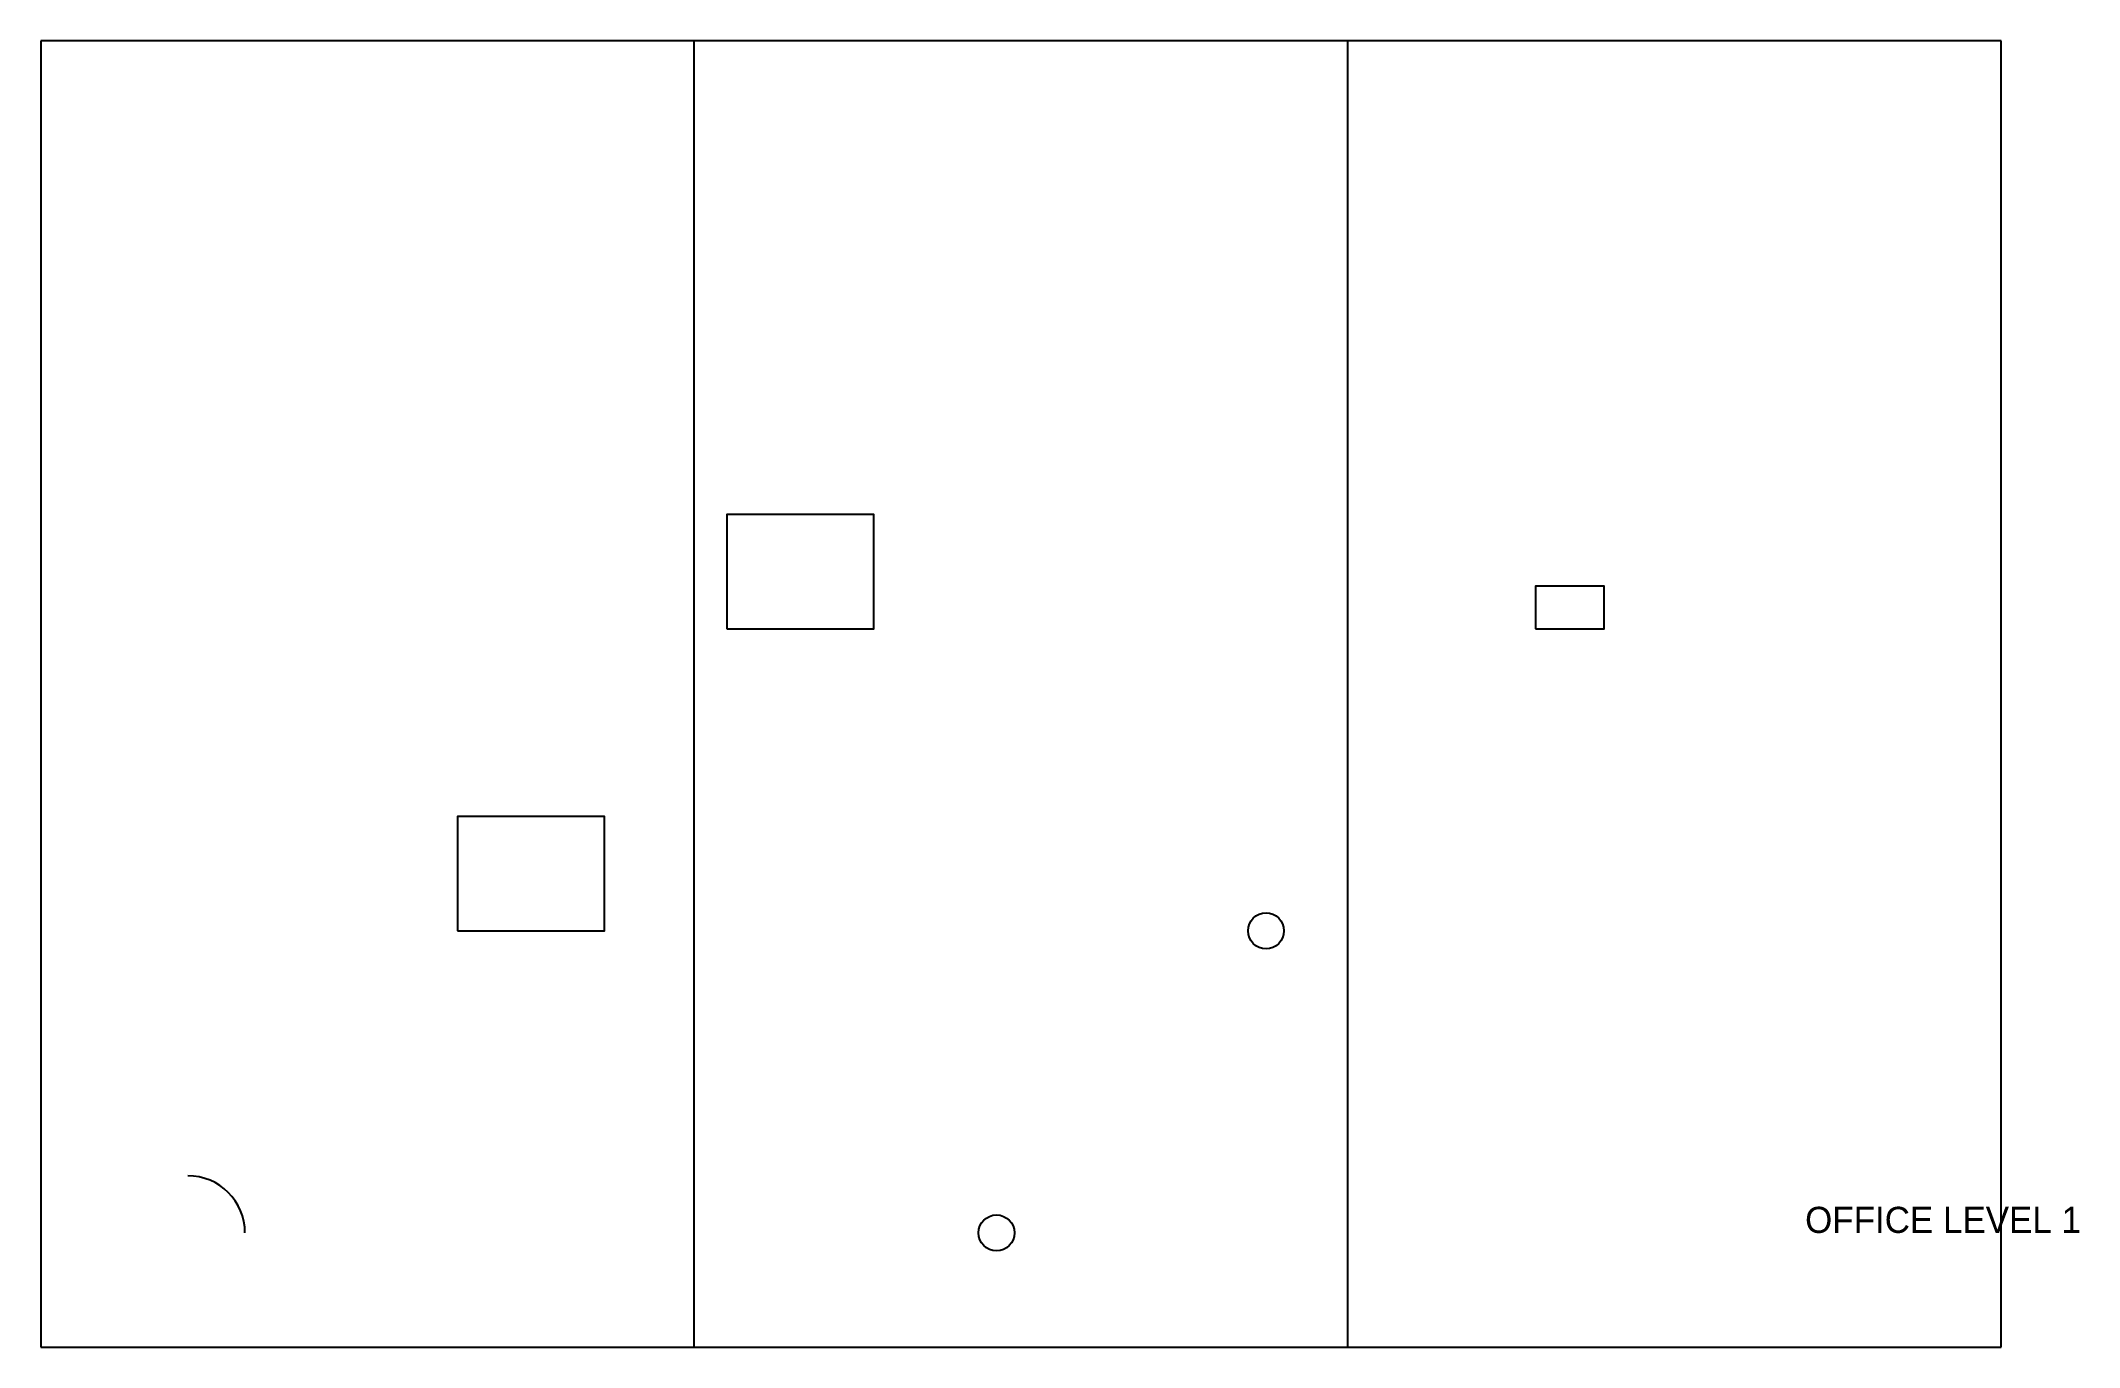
# Model space of a CAD drawing. Header units: millimetres. Extents: x 0 to 12478, y 0 to 8000.
import ezdxf

# ---------------------------------------------------------------- set-up
doc = ezdxf.new("R2010")
doc.units = ezdxf.units.MM
for name, color, linetype in [('A-ELEV', 7, 'Continuous'), ('A-WALL', 7, 'Continuous'), ('AED', 7, 'Continuous'), ('ANNO', 7, 'Continuous'), ('DOORS', 7, 'Continuous'), ('FIRE_EXT', 7, 'Continuous'), ('FURNITURE', 7, 'Continuous'), ('STAIRS', 7, 'Continuous')]:
    doc.layers.add(name, color=color, linetype=linetype)

msp = doc.modelspace()

# ---------------------------------------------------------------- linework, layer by layer
at = {"layer": 'A-ELEV'}
msp.add_lwpolyline([(4200, 4400), (5100, 4400), (5100, 5100), (4200, 5100)], close=True, dxfattribs=at)
at = {"layer": 'A-WALL'}
for p, q in [((12000, 8000), (0, 8000)), ((0, 8000), (0, 0)), ((4000, 0), (4000, 8000)), ((8000, 0), (8000, 8000)), ((12000, 0), (12000, 8000)), ((0, 0), (12000, 0))]:
    msp.add_line(p, q, dxfattribs=at)
at = {"layer": 'AED'}
msp.add_circle((5850, 700), 110, dxfattribs=at)
at = {"layer": 'DOORS'}
msp.add_arc((900, 700), 350, 0, 90, dxfattribs=at)
at = {"layer": 'FIRE_EXT'}
msp.add_circle((7500, 2550), 110, dxfattribs=at)
at = {"layer": 'FURNITURE'}
msp.add_lwpolyline([(9150, 4400), (9570, 4400), (9570, 4660), (9150, 4660)], close=True, dxfattribs=at)
at = {"layer": 'STAIRS'}
msp.add_lwpolyline([(2550, 2550), (3450, 2550), (3450, 3250), (2550, 3250)], close=True, dxfattribs=at)

# ---------------------------------------------------------------- texts
at = {"layer": 'ANNO'}
msp.add_text('OFFICE LEVEL 1', height=160, dxfattribs=at).set_placement((10800, 700))

doc.saveas('drawing.dxf')
